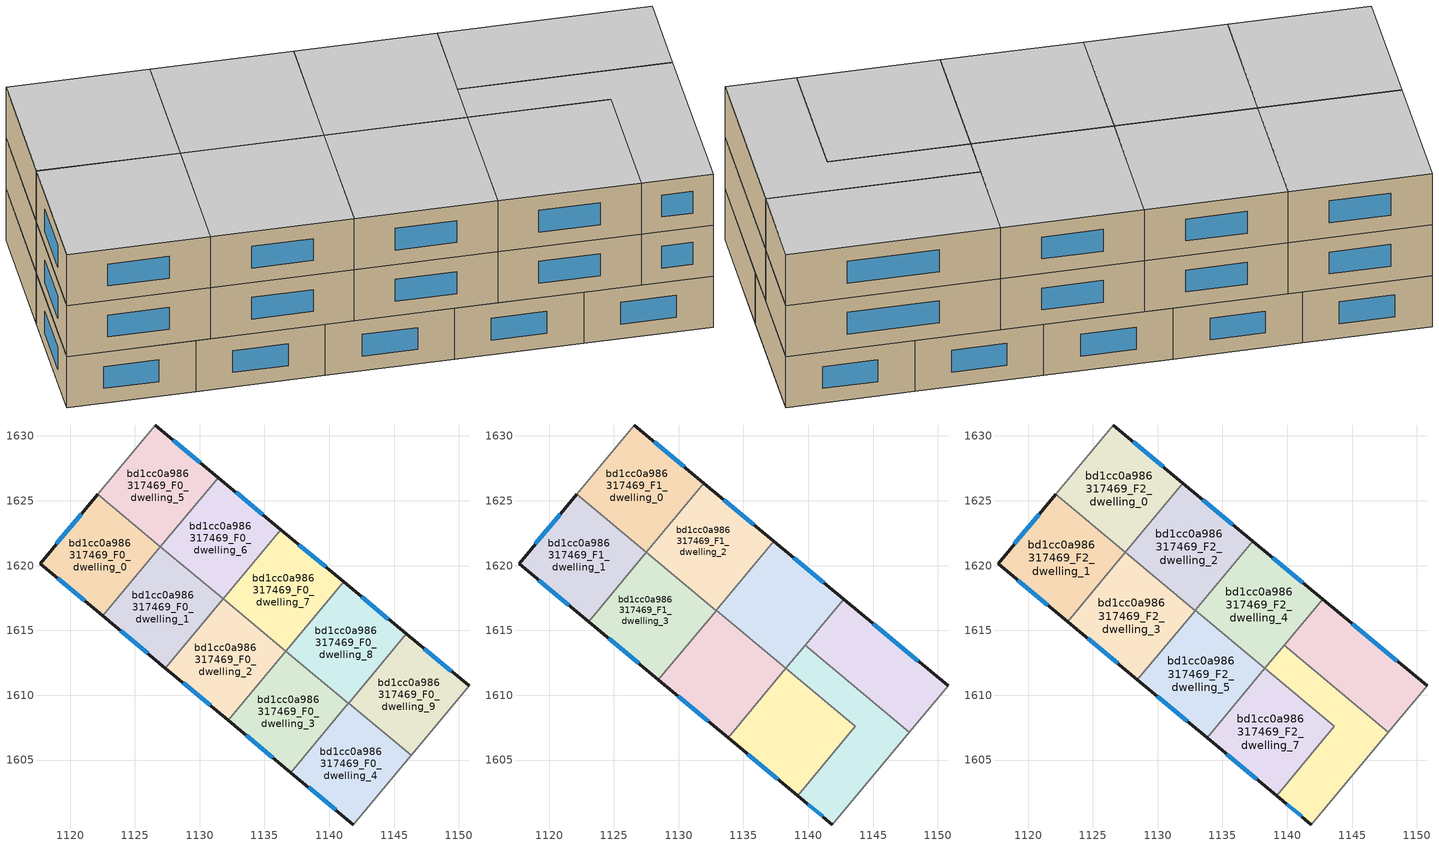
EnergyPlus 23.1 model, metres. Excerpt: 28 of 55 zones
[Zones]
bd1cc0a986317469_F0_dwelling_0
 floor ground (EU_floor_Construction): 1126.97,1621.47 1122.52,1616.13 1117.68,1620.16 1122.13,1625.5 z0
 wall outside (EU_wall_Construction): 1122.13,1625.5 1117.68,1620.16 1122.52,1616.13 z0:3
 wall to bd1cc0a986317469_F0_dwelling_1 (EU_wall_Construction): 1122.52,1616.13 1126.97,1621.47 z0:3
 wall to bd1cc0a986317469_F0_dwelling_5 (EU_wall_Construction): 1126.97,1621.47 1122.13,1625.5 z0:3
 window (EU_Window_Construction): 1119.07,1619.01 1121.14,1617.28 / 1120.86,1623.97 1118.95,1621.68 z0.86:2.14
 ceiling adiabatic (EU_roof_Construction): 1126.97,1621.46 1126.71,1621.69 1122.13,1625.49 z3
bd1cc0a986317469_F0_dwelling_1
 floor ground (EU_floor_Construction): 1131.81,1617.44 1127.36,1612.1 1122.52,1616.13 1126.97,1621.47 z0
 wall outside (EU_wall_Construction): 1122.52,1616.13 1127.36,1612.1 z0:3
 wall to bd1cc0a986317469_F0_dwelling_2 (EU_wall_Construction): 1127.36,1612.1 1131.81,1617.44 z0:3
 wall to bd1cc0a986317469_F0_dwelling_6 (EU_wall_Construction): 1131.81,1617.44 1126.98,1621.46 z0:3
 wall to bd1cc0a986317469_F0_dwelling_5 (EU_wall_Construction): 1126.98,1621.46 1126.97,1621.47 z0:3
 window (EU_Window_Construction): 1123.9,1614.98 1125.98,1613.25 z0.86:2.14
bd1cc0a986317469_F0_dwelling_2
 floor ground (EU_floor_Construction): 1136.64,1613.41 1132.19,1608.07 1127.36,1612.1 1131.81,1617.44 z0
 wall outside (EU_wall_Construction): 1127.36,1612.1 1132.19,1608.07 z0:3
 wall to bd1cc0a986317469_F0_dwelling_3 (EU_wall_Construction): 1132.19,1608.07 1136.64,1613.41 z0:3
 wall to bd1cc0a986317469_F0_dwelling_7 (EU_wall_Construction): 1136.64,1613.41 1131.82,1617.43 z0:3
 wall to bd1cc0a986317469_F0_dwelling_6 (EU_wall_Construction): 1131.82,1617.43 1131.81,1617.44 z0:3
 window (EU_Window_Construction): 1128.74,1610.95 1130.81,1609.22 z0.86:2.14
bd1cc0a986317469_F0_dwelling_3
 floor ground (EU_floor_Construction): 1141.48,1609.39 1137.03,1604.04 1132.19,1608.07 1136.64,1613.41 z0
 wall outside (EU_wall_Construction): 1132.19,1608.07 1137.03,1604.04 z0:3
 wall to bd1cc0a986317469_F0_dwelling_4 (EU_wall_Construction): 1137.03,1604.04 1141.48,1609.39 z0:3
 wall to bd1cc0a986317469_F0_dwelling_8 (EU_wall_Construction): 1141.48,1609.39 1136.66,1613.4 z0:3
 wall to bd1cc0a986317469_F0_dwelling_7 (EU_wall_Construction): 1136.66,1613.4 1136.64,1613.41 z0:3
 window (EU_Window_Construction): 1133.58,1606.92 1135.65,1605.19 z0.86:2.14
bd1cc0a986317469_F0_dwelling_4
 floor ground (EU_floor_Construction): 1146.31,1605.36 1141.86,1600.02 1137.03,1604.04 1141.48,1609.39 z0
 wall outside (EU_wall_Construction): 1137.03,1604.04 1141.86,1600.02 z0:3
 wall adiabatic (EU_wall_Construction): 1141.86,1600.02 1146.31,1605.36 z0:3
 wall to bd1cc0a986317469_F0_dwelling_9 (EU_wall_Construction): 1146.31,1605.36 1141.49,1609.38 z0:3
 wall to bd1cc0a986317469_F0_dwelling_8 (EU_wall_Construction): 1141.49,1609.38 1141.48,1609.39 z0:3
 window (EU_Window_Construction): 1138.41,1602.89 1140.48,1601.17 z0.86:2.14
bd1cc0a986317469_F0_dwelling_5
 floor ground (EU_floor_Construction): 1131.42,1626.79 1126.98,1621.46 1122.13,1625.5 1126.56,1630.82 z0
 wall outside (EU_wall_Construction): 1131.42,1626.79 1126.56,1630.82 z0:3
 wall to bd1cc0a986317469_F0_dwelling_6 (EU_wall_Construction): 1126.98,1621.46 1131.42,1626.79 z0:3
 wall adiabatic (EU_wall_Construction): 1126.56,1630.82 1122.13,1625.5 z0:3
 window (EU_Window_Construction): 1130.03,1627.94 1127.95,1629.67 z0.86:2.14
bd1cc0a986317469_F0_dwelling_6
 floor ground (EU_floor_Construction): 1136.27,1622.77 1131.82,1617.43 1126.98,1621.46 1131.42,1626.79 z0
 wall outside (EU_wall_Construction): 1136.27,1622.77 1131.42,1626.79 z0:3
 wall to bd1cc0a986317469_F0_dwelling_7 (EU_wall_Construction): 1131.82,1617.43 1136.27,1622.77 z0:3
 window (EU_Window_Construction): 1134.88,1623.92 1132.8,1625.64 z0.86:2.14
bd1cc0a986317469_F0_dwelling_7
 floor ground (EU_floor_Construction): 1141.11,1618.75 1136.66,1613.4 1131.82,1617.43 1136.27,1622.77 z0
 wall outside (EU_wall_Construction): 1141.11,1618.75 1136.27,1622.77 z0:3
 wall to bd1cc0a986317469_F0_dwelling_8 (EU_wall_Construction): 1136.66,1613.4 1141.11,1618.75 z0:3
 window (EU_Window_Construction): 1139.72,1619.9 1137.65,1621.62 z0.86:2.14
bd1cc0a986317469_F0_dwelling_8
 floor ground (EU_floor_Construction): 1145.94,1614.73 1141.49,1609.38 1136.66,1613.4 1141.11,1618.75 z0
 wall outside (EU_wall_Construction): 1145.94,1614.73 1141.11,1618.75 z0:3
 wall to bd1cc0a986317469_F0_dwelling_9 (EU_wall_Construction): 1141.49,1609.38 1145.94,1614.73 z0:3
 window (EU_Window_Construction): 1144.56,1615.88 1142.49,1617.6 z0.86:2.14
bd1cc0a986317469_F0_dwelling_9
 floor ground (EU_floor_Construction): 1150.77,1610.72 1146.31,1605.36 1141.49,1609.38 1145.94,1614.73 z0
 wall outside (EU_wall_Construction): 1150.77,1610.72 1145.94,1614.73 z0:3
 wall adiabatic (EU_wall_Construction): 1146.31,1605.36 1150.77,1610.72 z0:3
 window (EU_Window_Construction): 1149.39,1611.87 1147.32,1613.59 z0.86:2.14
bd1cc0a986317469_F1_dwelling_0
 floor to bd1cc0a986317469_F0_dwelling_5 (EU_floor_Construction): 1131.42,1626.79 1126.98,1621.46 1122.13,1625.5 1126.56,1630.82 z3
 floor to bd1cc0a986317469_F0_dwelling_6 (EU_floor_Construction): 1131.95,1626.35 1127.51,1621.02 1126.98,1621.46 1131.42,1626.79 z3
 wall outside (EU_wall_Construction): 1131.95,1626.35 1126.56,1630.82 z3:6
 wall to bd1cc0a986317469_F1_dwelling_1 (EU_wall_Construction): 1122.13,1625.49 1127.51,1621.01 z3:6
 wall adiabatic (EU_wall_Construction): 1126.56,1630.82 1122.13,1625.49 z3:6
 wall to bd1cc0a986317469_F1_dwelling_2 (EU_wall_Construction): 1127.51,1621.01 1131.95,1626.35 z3:6
 window (EU_Window_Construction): 1130.41,1627.63 1128.1,1629.54 z3.86:5.14
bd1cc0a986317469_F1_dwelling_1
 floor to bd1cc0a986317469_F0_dwelling_0 (EU_floor_Construction): 1126.97,1621.46 1122.52,1616.13 1117.68,1620.16 1122.13,1625.49 z3
 floor to bd1cc0a986317469_F0_dwelling_1 (EU_floor_Construction): 1127.51,1621.01 1123.07,1615.68 1122.52,1616.13 1126.97,1621.46 z3
 wall outside (EU_wall_Construction): 1122.13,1625.49 1117.68,1620.16 1123.07,1615.67 z3:6
 wall to bd1cc0a986317469_F1_dwelling_3 (EU_wall_Construction): 1123.07,1615.67 1127.51,1621.01 z3:6
 window (EU_Window_Construction): 1120.86,1623.97 1118.95,1621.68 / 1119.22,1618.88 1121.53,1616.96 z3.86:5.14
bd1cc0a986317469_F1_dwelling_2
 floor to bd1cc0a986317469_F0_dwelling_6 (EU_floor_Construction): 1136.27,1622.77 1131.82,1617.43 1127.51,1621.02 1131.95,1626.35 z3
 floor to bd1cc0a986317469_F0_dwelling_7 (EU_floor_Construction): 1137.34,1621.88 1132.89,1616.54 1131.82,1617.43 1136.27,1622.77 z3
 wall outside (EU_wall_Construction): 1137.34,1621.88 1131.95,1626.35 z3:6
 wall to bd1cc0a986317469_F1_dwelling_3 (EU_wall_Construction): 1127.51,1621.01 1132.89,1616.54 z3:6
 wall to bd1cc0a986317469_F1_dwelling_4 (EU_wall_Construction): 1132.89,1616.54 1137.34,1621.88 z3:6
 window (EU_Window_Construction): 1135.8,1623.16 1133.49,1625.07 z3.86:5.14
bd1cc0a986317469_F1_dwelling_3
 floor to bd1cc0a986317469_F0_dwelling_1 (EU_floor_Construction): 1131.8,1617.44 1127.36,1612.1 1123.07,1615.68 1127.51,1621.01 z3
 floor to bd1cc0a986317469_F0_dwelling_2 (EU_floor_Construction): 1132.89,1616.54 1128.44,1611.2 1127.36,1612.1 1131.8,1617.44 z3
 wall outside (EU_wall_Construction): 1123.07,1615.67 1128.44,1611.2 z3:6
 wall to bd1cc0a986317469_F1_dwelling_5 (EU_wall_Construction): 1128.44,1611.2 1132.89,1616.54 z3:6
 window (EU_Window_Construction): 1124.6,1614.4 1126.9,1612.48 z3.86:5.14
bd1cc0a986317469_F1_dwelling_4
 floor to bd1cc0a986317469_F0_dwelling_7 (EU_floor_Construction): 1141.11,1618.75 1136.66,1613.4 1132.89,1616.54 1137.34,1621.88 z3
 floor to bd1cc0a986317469_F0_dwelling_8 (EU_floor_Construction): 1142.71,1617.41 1138.26,1612.07 1136.66,1613.4 1141.11,1618.75 z3
 wall outside (EU_wall_Construction): 1142.71,1617.41 1137.34,1621.88 z3:6
 wall to bd1cc0a986317469_F1_dwelling_5 (EU_wall_Construction): 1132.89,1616.54 1138.26,1612.07 z3:6
 wall to bd1cc0a986317469_F1_dwelling_6 (EU_wall_Construction): 1139.75,1613.85 1142.71,1617.41 z3:6
 wall to bd1cc0a986317469_F1_dwelling_8 (EU_wall_Construction): 1138.26,1612.07 1139.75,1613.85 z3:6
 window (EU_Window_Construction): 1141.18,1618.69 1138.87,1620.6 z3.86:5.14
bd1cc0a986317469_F1_dwelling_5
 floor to bd1cc0a986317469_F0_dwelling_2 (EU_floor_Construction): 1136.64,1613.41 1132.19,1608.07 1128.44,1611.2 1132.89,1616.54 z3
 floor to bd1cc0a986317469_F0_dwelling_3 (EU_floor_Construction): 1138.26,1612.06 1133.81,1606.72 1132.19,1608.07 1136.64,1613.41 z3
 wall outside (EU_wall_Construction): 1128.44,1611.2 1133.81,1606.72 z3:6
 wall to bd1cc0a986317469_F1_dwelling_7 (EU_wall_Construction): 1133.81,1606.72 1138.26,1612.07 z3:6
 window (EU_Window_Construction): 1129.97,1609.92 1132.28,1608 z3.86:5.14
bd1cc0a986317469_F1_dwelling_6
 floor to bd1cc0a986317469_F0_dwelling_9 (EU_floor_Construction): 1150.77,1610.72 1147.8,1607.15 1142.97,1611.17 1145.94,1614.73 z3
 floor to bd1cc0a986317469_F0_dwelling_8 (EU_floor_Construction): 1145.94,1614.73 1142.97,1611.17 1139.75,1613.85 1142.71,1617.41 z3
 wall outside (EU_wall_Construction): 1150.77,1610.72 1142.71,1617.41 z3:6
 wall adiabatic (EU_wall_Construction): 1147.8,1607.15 1150.77,1610.72 z3:6
 wall to bd1cc0a986317469_F1_dwelling_8 (EU_wall_Construction): 1139.75,1613.85 1147.8,1607.15 z3:6
 window (EU_Window_Construction): 1148.47,1612.63 1145.02,1615.5 z3.86:5.14
bd1cc0a986317469_F1_dwelling_7
 floor to bd1cc0a986317469_F0_dwelling_3 (EU_floor_Construction): 1141.48,1609.39 1137.03,1604.04 1133.81,1606.72 1138.26,1612.06 z3
 floor to bd1cc0a986317469_F0_dwelling_4 (EU_floor_Construction): 1143.63,1607.6 1139.18,1602.25 1137.03,1604.04 1141.48,1609.39 z3
 wall outside (EU_wall_Construction): 1133.81,1606.72 1139.18,1602.25 z3:6
 wall to bd1cc0a986317469_F1_dwelling_8 (EU_wall_Construction): 1139.18,1602.25 1143.63,1607.6 1138.26,1612.07 z3:6
 window (EU_Window_Construction): 1135.35,1605.44 1137.65,1603.53 z3.86:5.14
bd1cc0a986317469_F1_dwelling_8
 floor to bd1cc0a986317469_F0_dwelling_4 (EU_floor_Construction): 1146.31,1605.36 1141.86,1600.02 1139.18,1602.25 1143.63,1607.6 z3
 floor to bd1cc0a986317469_F0_dwelling_9 (EU_floor_Construction): 1147.8,1607.15 1146.31,1605.36 1141.49,1609.38 1142.97,1611.17 z3
 floor to bd1cc0a986317469_F0_dwelling_8 (EU_floor_Construction): 1142.97,1611.17 1141.49,1609.38 1138.26,1612.07 1139.75,1613.85 z3
 wall outside (EU_wall_Construction): 1139.18,1602.25 1141.86,1600.02 z3:6
 wall adiabatic (EU_wall_Construction): 1141.86,1600.02 1147.8,1607.15 z3:6
 window (EU_Window_Construction): 1139.95,1601.61 1141.09,1600.65 z3.86:5.14
bd1cc0a986317469_F2_dwelling_0
 floor to bd1cc0a986317469_F1_dwelling_0 (EU_floor_Construction): 1131.95,1626.35 1127.51,1621.01 1122.13,1625.49 1126.56,1630.82 z6
 wall outside (EU_wall_Construction): 1131.95,1626.35 1126.56,1630.82 z6:9
 wall to bd1cc0a986317469_F2_dwelling_1 (EU_wall_Construction): 1122.13,1625.49 1127.51,1621.01 z6:9
 wall adiabatic (EU_wall_Construction): 1126.56,1630.82 1122.13,1625.49 z6:9
 wall to bd1cc0a986317469_F2_dwelling_2 (EU_wall_Construction): 1127.51,1621.01 1131.95,1626.35 z6:9
 window (EU_Window_Construction): 1130.41,1627.63 1128.1,1629.54 z6.86:8.14
 ceiling to bd1cc0a986317469_F3_dwelling_0 (EU_floor_Construction): 1127.51,1621.01 1131.95,1626.35 1126.56,1630.82 1122.13,1625.49 z9
bd1cc0a986317469_F2_dwelling_1
 floor to bd1cc0a986317469_F1_dwelling_1 (EU_floor_Construction): 1127.51,1621.01 1123.07,1615.67 1117.68,1620.16 1122.13,1625.49 z6
 wall outside (EU_wall_Construction): 1122.13,1625.49 1117.68,1620.16 1123.07,1615.67 z6:9
 wall to bd1cc0a986317469_F2_dwelling_3 (EU_wall_Construction): 1123.07,1615.67 1127.51,1621.01 z6:9
 window (EU_Window_Construction): 1120.86,1623.97 1118.95,1621.68 / 1119.22,1618.88 1121.53,1616.96 z6.86:8.14
 ceiling to bd1cc0a986317469_F3_dwelling_1 (EU_floor_Construction): 1123.07,1615.67 1127.51,1621.01 1122.13,1625.49 1117.68,1620.16 z9
bd1cc0a986317469_F2_dwelling_2
 floor to bd1cc0a986317469_F1_dwelling_2 (EU_floor_Construction): 1137.34,1621.88 1132.89,1616.54 1127.51,1621.01 1131.95,1626.35 z6
 wall outside (EU_wall_Construction): 1137.34,1621.88 1131.95,1626.35 z6:9
 wall to bd1cc0a986317469_F2_dwelling_3 (EU_wall_Construction): 1127.51,1621.01 1132.89,1616.54 z6:9
 wall to bd1cc0a986317469_F2_dwelling_4 (EU_wall_Construction): 1132.89,1616.54 1137.34,1621.88 z6:9
 window (EU_Window_Construction): 1135.8,1623.16 1133.49,1625.07 z6.86:8.14
 ceiling to bd1cc0a986317469_F3_dwelling_2 (EU_floor_Construction): 1132.89,1616.54 1137.34,1621.88 1131.95,1626.35 1127.51,1621.01 z9
bd1cc0a986317469_F2_dwelling_3
 floor to bd1cc0a986317469_F1_dwelling_3 (EU_floor_Construction): 1132.89,1616.54 1128.44,1611.2 1123.07,1615.67 1127.51,1621.01 z6
 wall outside (EU_wall_Construction): 1123.07,1615.67 1128.44,1611.2 z6:9
 wall to bd1cc0a986317469_F2_dwelling_5 (EU_wall_Construction): 1128.44,1611.2 1132.89,1616.54 z6:9
 window (EU_Window_Construction): 1124.6,1614.4 1126.9,1612.48 z6.86:8.14
 ceiling to bd1cc0a986317469_F3_dwelling_3 (EU_floor_Construction): 1128.44,1611.2 1132.89,1616.54 1127.51,1621.01 1123.07,1615.67 z9
bd1cc0a986317469_F2_dwelling_4
 floor to bd1cc0a986317469_F1_dwelling_4 (EU_floor_Construction): 1142.71,1617.41 1138.26,1612.07 1132.89,1616.54 1137.34,1621.88 z6
 wall outside (EU_wall_Construction): 1142.71,1617.41 1137.34,1621.88 z6:9
 wall to bd1cc0a986317469_F2_dwelling_5 (EU_wall_Construction): 1132.89,1616.54 1138.26,1612.07 z6:9
 wall to bd1cc0a986317469_F2_dwelling_6 (EU_wall_Construction): 1139.75,1613.85 1142.71,1617.41 z6:9
 wall to bd1cc0a986317469_F2_dwelling_8 (EU_wall_Construction): 1138.26,1612.07 1139.75,1613.85 z6:9
 window (EU_Window_Construction): 1141.18,1618.69 1138.87,1620.6 z6.86:8.14
 ceiling to bd1cc0a986317469_F3_dwelling_4 (EU_floor_Construction): 1138.26,1612.07 1142.71,1617.41 1137.34,1621.88 1132.89,1616.54 z9
bd1cc0a986317469_F2_dwelling_5
 floor to bd1cc0a986317469_F1_dwelling_5 (EU_floor_Construction): 1138.26,1612.07 1133.81,1606.72 1128.44,1611.2 1132.89,1616.54 z6
 wall outside (EU_wall_Construction): 1128.44,1611.2 1133.81,1606.72 z6:9
 wall to bd1cc0a986317469_F2_dwelling_7 (EU_wall_Construction): 1133.81,1606.72 1138.26,1612.07 z6:9
 window (EU_Window_Construction): 1129.97,1609.92 1132.28,1608 z6.86:8.14
 ceiling to bd1cc0a986317469_F3_dwelling_5 (EU_floor_Construction): 1133.81,1606.72 1138.26,1612.07 1132.89,1616.54 1128.44,1611.2 z9
bd1cc0a986317469_F2_dwelling_6
 floor to bd1cc0a986317469_F1_dwelling_6 (EU_floor_Construction): 1150.77,1610.72 1147.8,1607.15 1139.75,1613.85 1142.71,1617.41 z6
 wall outside (EU_wall_Construction): 1150.77,1610.72 1142.71,1617.41 z6:9
 wall adiabatic (EU_wall_Construction): 1147.8,1607.15 1150.77,1610.72 z6:9
 wall to bd1cc0a986317469_F2_dwelling_8 (EU_wall_Construction): 1139.75,1613.85 1147.8,1607.15 z6:9
 window (EU_Window_Construction): 1148.47,1612.63 1145.02,1615.5 z6.86:8.14
 ceiling to bd1cc0a986317469_F3_dwelling_6 (EU_floor_Construction): 1147.8,1607.15 1150.77,1610.72 1142.71,1617.41 1139.75,1613.85 z9
bd1cc0a986317469_F2_dwelling_7
 floor to bd1cc0a986317469_F1_dwelling_7 (EU_floor_Construction): 1143.63,1607.6 1139.18,1602.25 1133.81,1606.72 1138.26,1612.07 z6
 wall outside (EU_wall_Construction): 1133.81,1606.72 1139.18,1602.25 z6:9
 wall to bd1cc0a986317469_F2_dwelling_8 (EU_wall_Construction): 1139.18,1602.25 1143.63,1607.6 1138.26,1612.07 z6:9
 window (EU_Window_Construction): 1135.35,1605.44 1137.65,1603.53 z6.86:8.14
 ceiling to bd1cc0a986317469_F3_dwelling_7 (EU_floor_Construction): 1139.18,1602.25 1143.63,1607.6 1138.26,1612.07 1133.81,1606.72 z9
bd1cc0a986317469_F2_dwelling_8
 floor to bd1cc0a986317469_F1_dwelling_8 (EU_floor_Construction): 1147.8,1607.15 1141.86,1600.02 1139.18,1602.25 1143.63,1607.6 1138.26,1612.07 1139.75,1613.85 z6
 wall outside (EU_wall_Construction): 1139.18,1602.25 1141.86,1600.02 z6:9
 wall adiabatic (EU_wall_Construction): 1141.86,1600.02 1147.8,1607.15 z6:9
 window (EU_Window_Construction): 1139.95,1601.61 1141.09,1600.65 z6.86:8.14
 ceiling to bd1cc0a986317469_F3_dwelling_8 (EU_floor_Construction): 1141.86,1600.02 1147.8,1607.15 1139.75,1613.85 1138.26,1612.07 1143.63,1607.6 1139.18,1602.25 z9
[Building]
EU S2 Campaign: North Axis=0; Terrain=City; Solar Distribution=FullExterior
[Site:Location]
Helsinki-Vantaa.AP: Latitude=60.317; Longitude=24.963; Time Zone=2; Elevation=54.6
[SizingPeriod:WeatherFileDays]
AnnualSizingPeriod: Begin Month=1; Begin Day of Month=1; End Month=12; End Day of Month=31; Day of Week for Start Day=Monday; Use Weather File Daylight Saving Period=No; Use Weather File Rain and Snow Indicators=No
[MATERIAL]
EU_InternalMass_Material: Roughness=MediumRough; Thickness=0.1; Conductivity=1; Density=1800; Specific Heat=900; Thermal Absorptance=0.9; Solar Absorptance=0.7; Visible Absorptance=0.7
[MATERIAL:NOMASS] Roughness=MediumRough; Thermal Absorptance=0.9; Solar Absorptance=0.7; Visible Absorptance=0.7
Name | Thermal Resistance
EU_wall_NoMass | 1.10183
EU_roof_NoMass; EU_floor_NoMass | 1.70606
[WINDOWMATERIAL:SIMPLEGLAZINGSYSTEM]
EU_Window_SimpleGlazing: UFactor=3.11035; Solar Heat Gain Coefficient=0.8; Visible Transmittance=0.8
[CONSTRUCTION]
EU_wall_Construction: EU_wall_NoMass
EU_roof_Construction: EU_roof_NoMass
EU_floor_Construction: EU_floor_NoMass
EU_Window_Construction: EU_Window_SimpleGlazing
EU_InternalMass_Construction: EU_InternalMass_Material
[ZONE] Type=1; Multiplier=1; Ceiling Height=autocalculate; Floor Area=autocalculate; Part of Total Floor Area=Yes
Name | Volume
bd1cc0a986317469_F0_dwelling_0; bd1cc0a986317469_F0_dwelling_7 | 131.244
bd1cc0a986317469_F1_dwelling_0; bd1cc0a986317469_F2_dwelling_0 | 145.817
bd1cc0a986317469_F0_dwelling_1 | 131.24
bd1cc0a986317469_F1_dwelling_1; bd1cc0a986317469_F2_dwelling_1; bd1cc0a986317469_F1_dwelling_3; bd1cc0a986317469_F2_dwelling_3 | 145.822
bd1cc0a986317469_F0_dwelling_2 | 131.252
bd1cc0a986317469_F1_dwelling_2; bd1cc0a986317469_F2_dwelling_2 | 145.847
bd1cc0a986317469_F0_dwelling_3 | 131.247
bd1cc0a986317469_F0_dwelling_4 | 131.229
bd1cc0a986317469_F1_dwelling_4; bd1cc0a986317469_F2_dwelling_4 | 145.863
bd1cc0a986317469_F0_dwelling_5 | 131.236
bd1cc0a986317469_F1_dwelling_5; bd1cc0a986317469_F2_dwelling_5 | 145.852
bd1cc0a986317469_F0_dwelling_6 | 131.248
bd1cc0a986317469_F1_dwelling_6; bd1cc0a986317469_F2_dwelling_6 | 145.844
bd1cc0a986317469_F1_dwelling_7; bd1cc0a986317469_F2_dwelling_7 | 145.824
bd1cc0a986317469_F0_dwelling_8 | 131.26
bd1cc0a986317469_F1_dwelling_8; bd1cc0a986317469_F2_dwelling_8 | 145.81
bd1cc0a986317469_F0_dwelling_9 | 131.243
[INTERNALMASS] Construction=EU_InternalMass_Construction
Name | Zone or ZoneList | Surface Area
bd1cc0a986317469_F0_dwelling_0_EU_InternalMass | bd1cc0a986317469_F0_dwelling_0 | 43.7483
bd1cc0a986317469_F0_dwelling_1_EU_InternalMass | bd1cc0a986317469_F0_dwelling_1 | 43.7467
bd1cc0a986317469_F0_dwelling_2_EU_InternalMass | bd1cc0a986317469_F0_dwelling_2 | 43.7507
bd1cc0a986317469_F0_dwelling_3_EU_InternalMass | bd1cc0a986317469_F0_dwelling_3 | 43.7491
bd1cc0a986317469_F0_dwelling_4_EU_InternalMass | bd1cc0a986317469_F0_dwelling_4 | 43.743
bd1cc0a986317469_F0_dwelling_5_EU_InternalMass | bd1cc0a986317469_F0_dwelling_5 | 43.7454
bd1cc0a986317469_F0_dwelling_6_EU_InternalMass | bd1cc0a986317469_F0_dwelling_6 | 43.7491
bd1cc0a986317469_F0_dwelling_7_EU_InternalMass | bd1cc0a986317469_F0_dwelling_7 | 43.7482
bd1cc0a986317469_F0_dwelling_8_EU_InternalMass | bd1cc0a986317469_F0_dwelling_8 | 43.753
bd1cc0a986317469_F0_dwelling_9_EU_InternalMass | bd1cc0a986317469_F0_dwelling_9 | 43.7472
bd1cc0a986317469_F1_dwelling_0_EU_InternalMass | bd1cc0a986317469_F1_dwelling_0 | 48.6069
bd1cc0a986317469_F1_dwelling_1_EU_InternalMass | bd1cc0a986317469_F1_dwelling_1 | 48.6078
bd1cc0a986317469_F1_dwelling_2_EU_InternalMass | bd1cc0a986317469_F1_dwelling_2 | 48.6141
bd1cc0a986317469_F1_dwelling_3_EU_InternalMass | bd1cc0a986317469_F1_dwelling_3 | 48.6074
bd1cc0a986317469_F1_dwelling_4_EU_InternalMass | bd1cc0a986317469_F1_dwelling_4 | 48.6224
bd1cc0a986317469_F1_dwelling_5_EU_InternalMass | bd1cc0a986317469_F1_dwelling_5 | 48.619
bd1cc0a986317469_F1_dwelling_6_EU_InternalMass | bd1cc0a986317469_F1_dwelling_6 | 48.6164
bd1cc0a986317469_F1_dwelling_7_EU_InternalMass | bd1cc0a986317469_F1_dwelling_7 | 48.6078
bd1cc0a986317469_F1_dwelling_8_EU_InternalMass | bd1cc0a986317469_F1_dwelling_8 | 48.6032
bd1cc0a986317469_F2_dwelling_0_EU_InternalMass | bd1cc0a986317469_F2_dwelling_0 | 48.6069
bd1cc0a986317469_F2_dwelling_1_EU_InternalMass | bd1cc0a986317469_F2_dwelling_1 | 48.6078
bd1cc0a986317469_F2_dwelling_2_EU_InternalMass | bd1cc0a986317469_F2_dwelling_2 | 48.6141
bd1cc0a986317469_F2_dwelling_3_EU_InternalMass | bd1cc0a986317469_F2_dwelling_3 | 48.6074
bd1cc0a986317469_F2_dwelling_4_EU_InternalMass | bd1cc0a986317469_F2_dwelling_4 | 48.6224
bd1cc0a986317469_F2_dwelling_5_EU_InternalMass | bd1cc0a986317469_F2_dwelling_5 | 48.619
bd1cc0a986317469_F2_dwelling_6_EU_InternalMass | bd1cc0a986317469_F2_dwelling_6 | 48.6164
bd1cc0a986317469_F2_dwelling_7_EU_InternalMass | bd1cc0a986317469_F2_dwelling_7 | 48.6078
bd1cc0a986317469_F2_dwelling_8_EU_InternalMass | bd1cc0a986317469_F2_dwelling_8 | 48.6032
[OTHEREQUIPMENT] Fuel Type=Electricity; Design Level Calculation Method=Watts/Area; Power per Zone Floor Area=1; Fraction Latent=0; Fraction Radiant=0; Fraction Lost=0; Carbon Dioxide Generation Rate=0; EndUse Subcategory=EU_Step8_InternalGains
Name | Zone or ZoneList or Space or SpaceList | Schedule
EU_Step8_InternalGain_bd1cc0a986317469_F0_dwelling_0_f000 | bd1cc0a986317469_F0_dwelling_0 | EU_Step8_GainSchedule_bd1cc0a986317469_F0_dwelling_0_f000
EU_Step8_InternalGain_bd1cc0a986317469_F0_dwelling_1_f000 | bd1cc0a986317469_F0_dwelling_1 | EU_Step8_GainSchedule_bd1cc0a986317469_F0_dwelling_1_f000
EU_Step8_InternalGain_bd1cc0a986317469_F0_dwelling_2_f000 | bd1cc0a986317469_F0_dwelling_2 | EU_Step8_GainSchedule_bd1cc0a986317469_F0_dwelling_2_f000
EU_Step8_InternalGain_bd1cc0a986317469_F0_dwelling_3_f000 | bd1cc0a986317469_F0_dwelling_3 | EU_Step8_GainSchedule_bd1cc0a986317469_F0_dwelling_3_f000
EU_Step8_InternalGain_bd1cc0a986317469_F0_dwelling_4_f000 | bd1cc0a986317469_F0_dwelling_4 | EU_Step8_GainSchedule_bd1cc0a986317469_F0_dwelling_4_f000
EU_Step8_InternalGain_bd1cc0a986317469_F0_dwelling_5_f000 | bd1cc0a986317469_F0_dwelling_5 | EU_Step8_GainSchedule_bd1cc0a986317469_F0_dwelling_5_f000
EU_Step8_InternalGain_bd1cc0a986317469_F0_dwelling_6_f000 | bd1cc0a986317469_F0_dwelling_6 | EU_Step8_GainSchedule_bd1cc0a986317469_F0_dwelling_6_f000
EU_Step8_InternalGain_bd1cc0a986317469_F0_dwelling_7_f000 | bd1cc0a986317469_F0_dwelling_7 | EU_Step8_GainSchedule_bd1cc0a986317469_F0_dwelling_7_f000
EU_Step8_InternalGain_bd1cc0a986317469_F0_dwelling_8_f000 | bd1cc0a986317469_F0_dwelling_8 | EU_Step8_GainSchedule_bd1cc0a986317469_F0_dwelling_8_f000
EU_Step8_InternalGain_bd1cc0a986317469_F0_dwelling_9_f000 | bd1cc0a986317469_F0_dwelling_9 | EU_Step8_GainSchedule_bd1cc0a986317469_F0_dwelling_9_f000
EU_Step8_InternalGain_bd1cc0a986317469_F1_dwelling_0_f000 | bd1cc0a986317469_F1_dwelling_0 | EU_Step8_GainSchedule_bd1cc0a986317469_F1_dwelling_0_f000
EU_Step8_InternalGain_bd1cc0a986317469_F1_dwelling_1_f000 | bd1cc0a986317469_F1_dwelling_1 | EU_Step8_GainSchedule_bd1cc0a986317469_F1_dwelling_1_f000
EU_Step8_InternalGain_bd1cc0a986317469_F1_dwelling_2_f000 | bd1cc0a986317469_F1_dwelling_2 | EU_Step8_GainSchedule_bd1cc0a986317469_F1_dwelling_2_f000
EU_Step8_InternalGain_bd1cc0a986317469_F1_dwelling_3_f000 | bd1cc0a986317469_F1_dwelling_3 | EU_Step8_GainSchedule_bd1cc0a986317469_F1_dwelling_3_f000
EU_Step8_InternalGain_bd1cc0a986317469_F1_dwelling_4_f000 | bd1cc0a986317469_F1_dwelling_4 | EU_Step8_GainSchedule_bd1cc0a986317469_F1_dwelling_4_f000
EU_Step8_InternalGain_bd1cc0a986317469_F1_dwelling_5_f000 | bd1cc0a986317469_F1_dwelling_5 | EU_Step8_GainSchedule_bd1cc0a986317469_F1_dwelling_5_f000
EU_Step8_InternalGain_bd1cc0a986317469_F1_dwelling_6_f000 | bd1cc0a986317469_F1_dwelling_6 | EU_Step8_GainSchedule_bd1cc0a986317469_F1_dwelling_6_f000
EU_Step8_InternalGain_bd1cc0a986317469_F1_dwelling_7_f000 | bd1cc0a986317469_F1_dwelling_7 | EU_Step8_GainSchedule_bd1cc0a986317469_F1_dwelling_7_f000
EU_Step8_InternalGain_bd1cc0a986317469_F1_dwelling_8_f000 | bd1cc0a986317469_F1_dwelling_8 | EU_Step8_GainSchedule_bd1cc0a986317469_F1_dwelling_8_f000
EU_Step8_InternalGain_bd1cc0a986317469_F2_dwelling_0_f000 | bd1cc0a986317469_F2_dwelling_0 | EU_Step8_GainSchedule_bd1cc0a986317469_F2_dwelling_0_f000
EU_Step8_InternalGain_bd1cc0a986317469_F2_dwelling_1_f000 | bd1cc0a986317469_F2_dwelling_1 | EU_Step8_GainSchedule_bd1cc0a986317469_F2_dwelling_1_f000
EU_Step8_InternalGain_bd1cc0a986317469_F2_dwelling_2_f000 | bd1cc0a986317469_F2_dwelling_2 | EU_Step8_GainSchedule_bd1cc0a986317469_F2_dwelling_2_f000
EU_Step8_InternalGain_bd1cc0a986317469_F2_dwelling_3_f000 | bd1cc0a986317469_F2_dwelling_3 | EU_Step8_GainSchedule_bd1cc0a986317469_F2_dwelling_3_f000
EU_Step8_InternalGain_bd1cc0a986317469_F2_dwelling_4_f000 | bd1cc0a986317469_F2_dwelling_4 | EU_Step8_GainSchedule_bd1cc0a986317469_F2_dwelling_4_f000
EU_Step8_InternalGain_bd1cc0a986317469_F2_dwelling_5_f000 | bd1cc0a986317469_F2_dwelling_5 | EU_Step8_GainSchedule_bd1cc0a986317469_F2_dwelling_5_f000
EU_Step8_InternalGain_bd1cc0a986317469_F2_dwelling_6_f000 | bd1cc0a986317469_F2_dwelling_6 | EU_Step8_GainSchedule_bd1cc0a986317469_F2_dwelling_6_f000
EU_Step8_InternalGain_bd1cc0a986317469_F2_dwelling_7_f000 | bd1cc0a986317469_F2_dwelling_7 | EU_Step8_GainSchedule_bd1cc0a986317469_F2_dwelling_7_f000
EU_Step8_InternalGain_bd1cc0a986317469_F2_dwelling_8_f000 | bd1cc0a986317469_F2_dwelling_8 | EU_Step8_GainSchedule_bd1cc0a986317469_F2_dwelling_8_f000
[ZONEVENTILATION:DESIGNFLOWRATE] Schedule=EU_AlwaysOn; Design Flow Rate Calculation Method=AirChanges/Hour; Air Changes per Hour=0.756316; Ventilation Type=Natural; Fan Pressure Rise=0; Fan Total Efficiency=1; Constant Term Coefficient=1; Temperature Term Coefficient=0; Velocity Term Coefficient=0; Velocity Squared Term Coefficient=0; Minimum Indoor Temperature=-100; Maximum Indoor Temperature=100; Delta Temperature=-100; Minimum Outdoor Temperature=-100; Maximum Outdoor Temperature=100; Maximum Wind Speed=40
Name | Zone or ZoneList or Space or SpaceList
EU_ConstantAir_bd1cc0a986317469_F0_dwelling_0 | bd1cc0a986317469_F0_dwelling_0
EU_ConstantAir_bd1cc0a986317469_F0_dwelling_1 | bd1cc0a986317469_F0_dwelling_1
EU_ConstantAir_bd1cc0a986317469_F0_dwelling_2 | bd1cc0a986317469_F0_dwelling_2
EU_ConstantAir_bd1cc0a986317469_F0_dwelling_3 | bd1cc0a986317469_F0_dwelling_3
EU_ConstantAir_bd1cc0a986317469_F0_dwelling_4 | bd1cc0a986317469_F0_dwelling_4
EU_ConstantAir_bd1cc0a986317469_F0_dwelling_5 | bd1cc0a986317469_F0_dwelling_5
EU_ConstantAir_bd1cc0a986317469_F0_dwelling_6 | bd1cc0a986317469_F0_dwelling_6
EU_ConstantAir_bd1cc0a986317469_F0_dwelling_7 | bd1cc0a986317469_F0_dwelling_7
EU_ConstantAir_bd1cc0a986317469_F0_dwelling_8 | bd1cc0a986317469_F0_dwelling_8
EU_ConstantAir_bd1cc0a986317469_F0_dwelling_9 | bd1cc0a986317469_F0_dwelling_9
EU_ConstantAir_bd1cc0a986317469_F1_dwelling_0 | bd1cc0a986317469_F1_dwelling_0
EU_ConstantAir_bd1cc0a986317469_F1_dwelling_1 | bd1cc0a986317469_F1_dwelling_1
EU_ConstantAir_bd1cc0a986317469_F1_dwelling_2 | bd1cc0a986317469_F1_dwelling_2
EU_ConstantAir_bd1cc0a986317469_F1_dwelling_3 | bd1cc0a986317469_F1_dwelling_3
EU_ConstantAir_bd1cc0a986317469_F1_dwelling_4 | bd1cc0a986317469_F1_dwelling_4
EU_ConstantAir_bd1cc0a986317469_F1_dwelling_5 | bd1cc0a986317469_F1_dwelling_5
EU_ConstantAir_bd1cc0a986317469_F1_dwelling_6 | bd1cc0a986317469_F1_dwelling_6
EU_ConstantAir_bd1cc0a986317469_F1_dwelling_7 | bd1cc0a986317469_F1_dwelling_7
EU_ConstantAir_bd1cc0a986317469_F1_dwelling_8 | bd1cc0a986317469_F1_dwelling_8
EU_ConstantAir_bd1cc0a986317469_F2_dwelling_0 | bd1cc0a986317469_F2_dwelling_0
EU_ConstantAir_bd1cc0a986317469_F2_dwelling_1 | bd1cc0a986317469_F2_dwelling_1
EU_ConstantAir_bd1cc0a986317469_F2_dwelling_2 | bd1cc0a986317469_F2_dwelling_2
EU_ConstantAir_bd1cc0a986317469_F2_dwelling_3 | bd1cc0a986317469_F2_dwelling_3
EU_ConstantAir_bd1cc0a986317469_F2_dwelling_4 | bd1cc0a986317469_F2_dwelling_4
EU_ConstantAir_bd1cc0a986317469_F2_dwelling_5 | bd1cc0a986317469_F2_dwelling_5
EU_ConstantAir_bd1cc0a986317469_F2_dwelling_6 | bd1cc0a986317469_F2_dwelling_6
EU_ConstantAir_bd1cc0a986317469_F2_dwelling_7 | bd1cc0a986317469_F2_dwelling_7
EU_ConstantAir_bd1cc0a986317469_F2_dwelling_8 | bd1cc0a986317469_F2_dwelling_8
[HVACTEMPLATE:THERMOSTAT] Constant Heating Setpoint=20; Constant Cooling Setpoint=50
EU_HeatOnly_bd1cc0a986317469_F0_dwelling_0; EU_HeatOnly_bd1cc0a986317469_F0_dwelling_1; EU_HeatOnly_bd1cc0a986317469_F0_dwelling_2; EU_HeatOnly_bd1cc0a986317469_F0_dwelling_3; EU_HeatOnly_bd1cc0a986317469_F0_dwelling_4; EU_HeatOnly_bd1cc0a986317469_F0_dwelling_5; EU_HeatOnly_bd1cc0a986317469_F0_dwelling_6; EU_HeatOnly_bd1cc0a986317469_F0_dwelling_7; EU_HeatOnly_bd1cc0a986317469_F0_dwelling_8; EU_HeatOnly_bd1cc0a986317469_F0_dwelling_9; EU_HeatOnly_bd1cc0a986317469_F1_dwelling_0; EU_HeatOnly_bd1cc0a986317469_F1_dwelling_1; EU_HeatOnly_bd1cc0a986317469_F1_dwelling_2; EU_HeatOnly_bd1cc0a986317469_F1_dwelling_3; EU_HeatOnly_bd1cc0a986317469_F1_dwelling_4; EU_HeatOnly_bd1cc0a986317469_F1_dwelling_5; EU_HeatOnly_bd1cc0a986317469_F1_dwelling_6; EU_HeatOnly_bd1cc0a986317469_F1_dwelling_7; EU_HeatOnly_bd1cc0a986317469_F1_dwelling_8; EU_HeatOnly_bd1cc0a986317469_F2_dwelling_0; EU_HeatOnly_bd1cc0a986317469_F2_dwelling_1; EU_HeatOnly_bd1cc0a986317469_F2_dwelling_2; EU_HeatOnly_bd1cc0a986317469_F2_dwelling_3; EU_HeatOnly_bd1cc0a986317469_F2_dwelling_4; EU_HeatOnly_bd1cc0a986317469_F2_dwelling_5; EU_HeatOnly_bd1cc0a986317469_F2_dwelling_6; EU_HeatOnly_bd1cc0a986317469_F2_dwelling_7; EU_HeatOnly_bd1cc0a986317469_F2_dwelling_8; EU_HeatOnly_bd1cc0a986317469_F3_dwelling_0; EU_HeatOnly_bd1cc0a986317469_F3_dwelling_1; EU_HeatOnly_bd1cc0a986317469_F3_dwelling_2; EU_HeatOnly_bd1cc0a986317469_F3_dwelling_3; EU_HeatOnly_bd1cc0a986317469_F3_dwelling_4; EU_HeatOnly_bd1cc0a986317469_F3_dwelling_5; EU_HeatOnly_bd1cc0a986317469_F3_dwelling_6; EU_HeatOnly_bd1cc0a986317469_F3_dwelling_7; EU_HeatOnly_bd1cc0a986317469_F3_dwelling_8; EU_HeatOnly_bd1cc0a986317469_F4_dwelling_0; EU_HeatOnly_bd1cc0a986317469_F4_dwelling_1; EU_HeatOnly_bd1cc0a986317469_F4_dwelling_2; EU_HeatOnly_bd1cc0a986317469_F4_dwelling_3; EU_HeatOnly_bd1cc0a986317469_F4_dwelling_4; EU_HeatOnly_bd1cc0a986317469_F4_dwelling_5; EU_HeatOnly_bd1cc0a986317469_F4_dwelling_6; EU_HeatOnly_bd1cc0a986317469_F4_dwelling_7; EU_HeatOnly_bd1cc0a986317469_F4_dwelling_8; EU_HeatOnly_bd1cc0a986317469_F5_dwelling_0; EU_HeatOnly_bd1cc0a986317469_F5_dwelling_1; EU_HeatOnly_bd1cc0a986317469_F5_dwelling_2; EU_HeatOnly_bd1cc0a986317469_F5_dwelling_3; EU_HeatOnly_bd1cc0a986317469_F5_dwelling_4; EU_HeatOnly_bd1cc0a986317469_F5_dwelling_5; EU_HeatOnly_bd1cc0a986317469_F5_dwelling_6; EU_HeatOnly_bd1cc0a986317469_F5_dwelling_7; EU_HeatOnly_bd1cc0a986317469_F5_dwelling_8
[HVACTEMPLATE:ZONE:IDEALLOADSAIRSYSTEM] System Availability Schedule=EU_AlwaysOn; Maximum Heating Supply Air Temperature=50; Minimum Cooling Supply Air Temperature=13; Maximum Heating Supply Air Humidity Ratio=0.0156; Minimum Cooling Supply Air Humidity Ratio=0.0077; Heating Limit=NoLimit; Cooling Limit=NoLimit; Heating Availability Schedule=EU_AlwaysOn; Cooling Availability Schedule=EU_CoolingOff; Dehumidification Control Type=ConstantSensibleHeatRatio; Cooling Sensible Heat Ratio=0.7; Dehumidification Setpoint=60; Humidification Control Type=None; Humidification Setpoint=30; Outdoor Air Method=None; Outdoor Air Flow Rate per Person=0.00944; Outdoor Air Flow Rate per Zone Floor Area=0; Outdoor Air Flow Rate per Zone=0; Demand Controlled Ventilation Type=None; Outdoor Air Economizer Type=NoEconomizer; Heat Recovery Type=None; Sensible Heat Recovery Effectiveness=0.7; Latent Heat Recovery Effectiveness=0.65
Name | Template Thermostat
bd1cc0a986317469_F0_dwelling_0 | EU_HeatOnly_bd1cc0a986317469_F0_dwelling_0
bd1cc0a986317469_F0_dwelling_1 | EU_HeatOnly_bd1cc0a986317469_F0_dwelling_1
bd1cc0a986317469_F0_dwelling_2 | EU_HeatOnly_bd1cc0a986317469_F0_dwelling_2
bd1cc0a986317469_F0_dwelling_3 | EU_HeatOnly_bd1cc0a986317469_F0_dwelling_3
bd1cc0a986317469_F0_dwelling_4 | EU_HeatOnly_bd1cc0a986317469_F0_dwelling_4
bd1cc0a986317469_F0_dwelling_5 | EU_HeatOnly_bd1cc0a986317469_F0_dwelling_5
bd1cc0a986317469_F0_dwelling_6 | EU_HeatOnly_bd1cc0a986317469_F0_dwelling_6
bd1cc0a986317469_F0_dwelling_7 | EU_HeatOnly_bd1cc0a986317469_F0_dwelling_7
bd1cc0a986317469_F0_dwelling_8 | EU_HeatOnly_bd1cc0a986317469_F0_dwelling_8
bd1cc0a986317469_F0_dwelling_9 | EU_HeatOnly_bd1cc0a986317469_F0_dwelling_9
bd1cc0a986317469_F1_dwelling_0 | EU_HeatOnly_bd1cc0a986317469_F1_dwelling_0
bd1cc0a986317469_F1_dwelling_1 | EU_HeatOnly_bd1cc0a986317469_F1_dwelling_1
bd1cc0a986317469_F1_dwelling_2 | EU_HeatOnly_bd1cc0a986317469_F1_dwelling_2
bd1cc0a986317469_F1_dwelling_3 | EU_HeatOnly_bd1cc0a986317469_F1_dwelling_3
bd1cc0a986317469_F1_dwelling_4 | EU_HeatOnly_bd1cc0a986317469_F1_dwelling_4
bd1cc0a986317469_F1_dwelling_5 | EU_HeatOnly_bd1cc0a986317469_F1_dwelling_5
bd1cc0a986317469_F1_dwelling_6 | EU_HeatOnly_bd1cc0a986317469_F1_dwelling_6
bd1cc0a986317469_F1_dwelling_7 | EU_HeatOnly_bd1cc0a986317469_F1_dwelling_7
bd1cc0a986317469_F1_dwelling_8 | EU_HeatOnly_bd1cc0a986317469_F1_dwelling_8
bd1cc0a986317469_F2_dwelling_0 | EU_HeatOnly_bd1cc0a986317469_F2_dwelling_0
bd1cc0a986317469_F2_dwelling_1 | EU_HeatOnly_bd1cc0a986317469_F2_dwelling_1
bd1cc0a986317469_F2_dwelling_2 | EU_HeatOnly_bd1cc0a986317469_F2_dwelling_2
bd1cc0a986317469_F2_dwelling_3 | EU_HeatOnly_bd1cc0a986317469_F2_dwelling_3
bd1cc0a986317469_F2_dwelling_4 | EU_HeatOnly_bd1cc0a986317469_F2_dwelling_4
bd1cc0a986317469_F2_dwelling_5 | EU_HeatOnly_bd1cc0a986317469_F2_dwelling_5
bd1cc0a986317469_F2_dwelling_6 | EU_HeatOnly_bd1cc0a986317469_F2_dwelling_6
bd1cc0a986317469_F2_dwelling_7 | EU_HeatOnly_bd1cc0a986317469_F2_dwelling_7
bd1cc0a986317469_F2_dwelling_8 | EU_HeatOnly_bd1cc0a986317469_F2_dwelling_8
[SIZING:ZONE] Zone Cooling Design Supply Air Temperature Input Method=SupplyAirTemperature; Zone Cooling Design Supply Air Temperature=13; Zone Heating Design Supply Air Temperature Input Method=SupplyAirTemperature; Zone Heating Design Supply Air Temperature=50; Zone Cooling Design Supply Air Humidity Ratio=0.008; Zone Heating Design Supply Air Humidity Ratio=0.008; Cooling Design Air Flow Method=DesignDay; Cooling Design Air Flow Rate=0; Cooling Minimum Air Flow per Zone Floor Area=0.000762; Cooling Minimum Air Flow=0; Cooling Minimum Air Flow Fraction=0.2; Heating Design Air Flow Method=DesignDay; Heating Design Air Flow Rate=0; Heating Maximum Air Flow per Zone Floor Area=0.002032; Heating Maximum Air Flow=0.141576; Heating Maximum Air Flow Fraction=0.3; Account for Dedicated Outdoor Air System=No; Dedicated Outdoor Air System Control Strategy=NeutralSupplyAir; Dedicated Outdoor Air Low Setpoint Temperature for Design=autosize; Dedicated Outdoor Air High Setpoint Temperature for Design=autosize; Zone Load Sizing Method=Sensible Load Only No Latent Load; Zone Latent Cooling Design Supply Air Humidity Ratio Input Method=HumidityRatioDifference; Zone Cooling Design Supply Air Humidity Ratio Difference=0.005; Zone Latent Heating Design Supply Air Humidity Ratio Input Method=HumidityRatioDifference; Zone Humidification Design Supply Air Humidity Ratio Difference=0.005
bd1cc0a986317469_F0_dwelling_0; bd1cc0a986317469_F0_dwelling_1; bd1cc0a986317469_F0_dwelling_2; bd1cc0a986317469_F0_dwelling_3; bd1cc0a986317469_F0_dwelling_4; bd1cc0a986317469_F0_dwelling_5; bd1cc0a986317469_F0_dwelling_6; bd1cc0a986317469_F0_dwelling_7; bd1cc0a986317469_F0_dwelling_8; bd1cc0a986317469_F0_dwelling_9; bd1cc0a986317469_F1_dwelling_0; bd1cc0a986317469_F1_dwelling_1; bd1cc0a986317469_F1_dwelling_2; bd1cc0a986317469_F1_dwelling_3; bd1cc0a986317469_F1_dwelling_4; bd1cc0a986317469_F1_dwelling_5; bd1cc0a986317469_F1_dwelling_6; bd1cc0a986317469_F1_dwelling_7; bd1cc0a986317469_F1_dwelling_8; bd1cc0a986317469_F2_dwelling_0; bd1cc0a986317469_F2_dwelling_1; bd1cc0a986317469_F2_dwelling_2; bd1cc0a986317469_F2_dwelling_3; bd1cc0a986317469_F2_dwelling_4; bd1cc0a986317469_F2_dwelling_5; bd1cc0a986317469_F2_dwelling_6; bd1cc0a986317469_F2_dwelling_7; bd1cc0a986317469_F2_dwelling_8
[SCHEDULE:CONSTANT]
Name | Hourly Value
EU_AlwaysOn | 1
EU_CoolingOff | 0
[SCHEDULE:FILE] Column Number=1; Rows to Skip at Top=0; Number of Hours of Data=8760; Column Separator=Comma; Interpolate to Timestep=No; Minutes per Item=60; Adjust Schedule for Daylight Savings=Yes
Name | File
EU_Step8_GainSchedule_bd1cc0a986317469_F0_dwelling_0_f000 | ../../schedules/bd1cc0a986317469/bd1cc0a986317469_F0_dwelling_0_f000_gain.csv
EU_Step8_GainSchedule_bd1cc0a986317469_F0_dwelling_1_f000 | ../../schedules/bd1cc0a986317469/bd1cc0a986317469_F0_dwelling_1_f000_gain.csv
EU_Step8_GainSchedule_bd1cc0a986317469_F0_dwelling_2_f000 | ../../schedules/bd1cc0a986317469/bd1cc0a986317469_F0_dwelling_2_f000_gain.csv
EU_Step8_GainSchedule_bd1cc0a986317469_F0_dwelling_3_f000 | ../../schedules/bd1cc0a986317469/bd1cc0a986317469_F0_dwelling_3_f000_gain.csv
EU_Step8_GainSchedule_bd1cc0a986317469_F0_dwelling_4_f000 | ../../schedules/bd1cc0a986317469/bd1cc0a986317469_F0_dwelling_4_f000_gain.csv
EU_Step8_GainSchedule_bd1cc0a986317469_F0_dwelling_5_f000 | ../../schedules/bd1cc0a986317469/bd1cc0a986317469_F0_dwelling_5_f000_gain.csv
EU_Step8_GainSchedule_bd1cc0a986317469_F0_dwelling_6_f000 | ../../schedules/bd1cc0a986317469/bd1cc0a986317469_F0_dwelling_6_f000_gain.csv
EU_Step8_GainSchedule_bd1cc0a986317469_F0_dwelling_7_f000 | ../../schedules/bd1cc0a986317469/bd1cc0a986317469_F0_dwelling_7_f000_gain.csv
EU_Step8_GainSchedule_bd1cc0a986317469_F0_dwelling_8_f000 | ../../schedules/bd1cc0a986317469/bd1cc0a986317469_F0_dwelling_8_f000_gain.csv
EU_Step8_GainSchedule_bd1cc0a986317469_F0_dwelling_9_f000 | ../../schedules/bd1cc0a986317469/bd1cc0a986317469_F0_dwelling_9_f000_gain.csv
EU_Step8_GainSchedule_bd1cc0a986317469_F1_dwelling_0_f000 | ../../schedules/bd1cc0a986317469/bd1cc0a986317469_F1_dwelling_0_f000_gain.csv
EU_Step8_GainSchedule_bd1cc0a986317469_F1_dwelling_1_f000 | ../../schedules/bd1cc0a986317469/bd1cc0a986317469_F1_dwelling_1_f000_gain.csv
EU_Step8_GainSchedule_bd1cc0a986317469_F1_dwelling_2_f000 | ../../schedules/bd1cc0a986317469/bd1cc0a986317469_F1_dwelling_2_f000_gain.csv
EU_Step8_GainSchedule_bd1cc0a986317469_F1_dwelling_3_f000 | ../../schedules/bd1cc0a986317469/bd1cc0a986317469_F1_dwelling_3_f000_gain.csv
EU_Step8_GainSchedule_bd1cc0a986317469_F1_dwelling_4_f000 | ../../schedules/bd1cc0a986317469/bd1cc0a986317469_F1_dwelling_4_f000_gain.csv
EU_Step8_GainSchedule_bd1cc0a986317469_F1_dwelling_5_f000 | ../../schedules/bd1cc0a986317469/bd1cc0a986317469_F1_dwelling_5_f000_gain.csv
EU_Step8_GainSchedule_bd1cc0a986317469_F1_dwelling_6_f000 | ../../schedules/bd1cc0a986317469/bd1cc0a986317469_F1_dwelling_6_f000_gain.csv
EU_Step8_GainSchedule_bd1cc0a986317469_F1_dwelling_7_f000 | ../../schedules/bd1cc0a986317469/bd1cc0a986317469_F1_dwelling_7_f000_gain.csv
EU_Step8_GainSchedule_bd1cc0a986317469_F1_dwelling_8_f000 | ../../schedules/bd1cc0a986317469/bd1cc0a986317469_F1_dwelling_8_f000_gain.csv
EU_Step8_GainSchedule_bd1cc0a986317469_F2_dwelling_0_f000 | ../../schedules/bd1cc0a986317469/bd1cc0a986317469_F2_dwelling_0_f000_gain.csv
EU_Step8_GainSchedule_bd1cc0a986317469_F2_dwelling_1_f000 | ../../schedules/bd1cc0a986317469/bd1cc0a986317469_F2_dwelling_1_f000_gain.csv
EU_Step8_GainSchedule_bd1cc0a986317469_F2_dwelling_2_f000 | ../../schedules/bd1cc0a986317469/bd1cc0a986317469_F2_dwelling_2_f000_gain.csv
EU_Step8_GainSchedule_bd1cc0a986317469_F2_dwelling_3_f000 | ../../schedules/bd1cc0a986317469/bd1cc0a986317469_F2_dwelling_3_f000_gain.csv
EU_Step8_GainSchedule_bd1cc0a986317469_F2_dwelling_4_f000 | ../../schedules/bd1cc0a986317469/bd1cc0a986317469_F2_dwelling_4_f000_gain.csv
EU_Step8_GainSchedule_bd1cc0a986317469_F2_dwelling_5_f000 | ../../schedules/bd1cc0a986317469/bd1cc0a986317469_F2_dwelling_5_f000_gain.csv
EU_Step8_GainSchedule_bd1cc0a986317469_F2_dwelling_6_f000 | ../../schedules/bd1cc0a986317469/bd1cc0a986317469_F2_dwelling_6_f000_gain.csv
EU_Step8_GainSchedule_bd1cc0a986317469_F2_dwelling_7_f000 | ../../schedules/bd1cc0a986317469/bd1cc0a986317469_F2_dwelling_7_f000_gain.csv
EU_Step8_GainSchedule_bd1cc0a986317469_F2_dwelling_8_f000 | ../../schedules/bd1cc0a986317469/bd1cc0a986317469_F2_dwelling_8_f000_gain.csv
